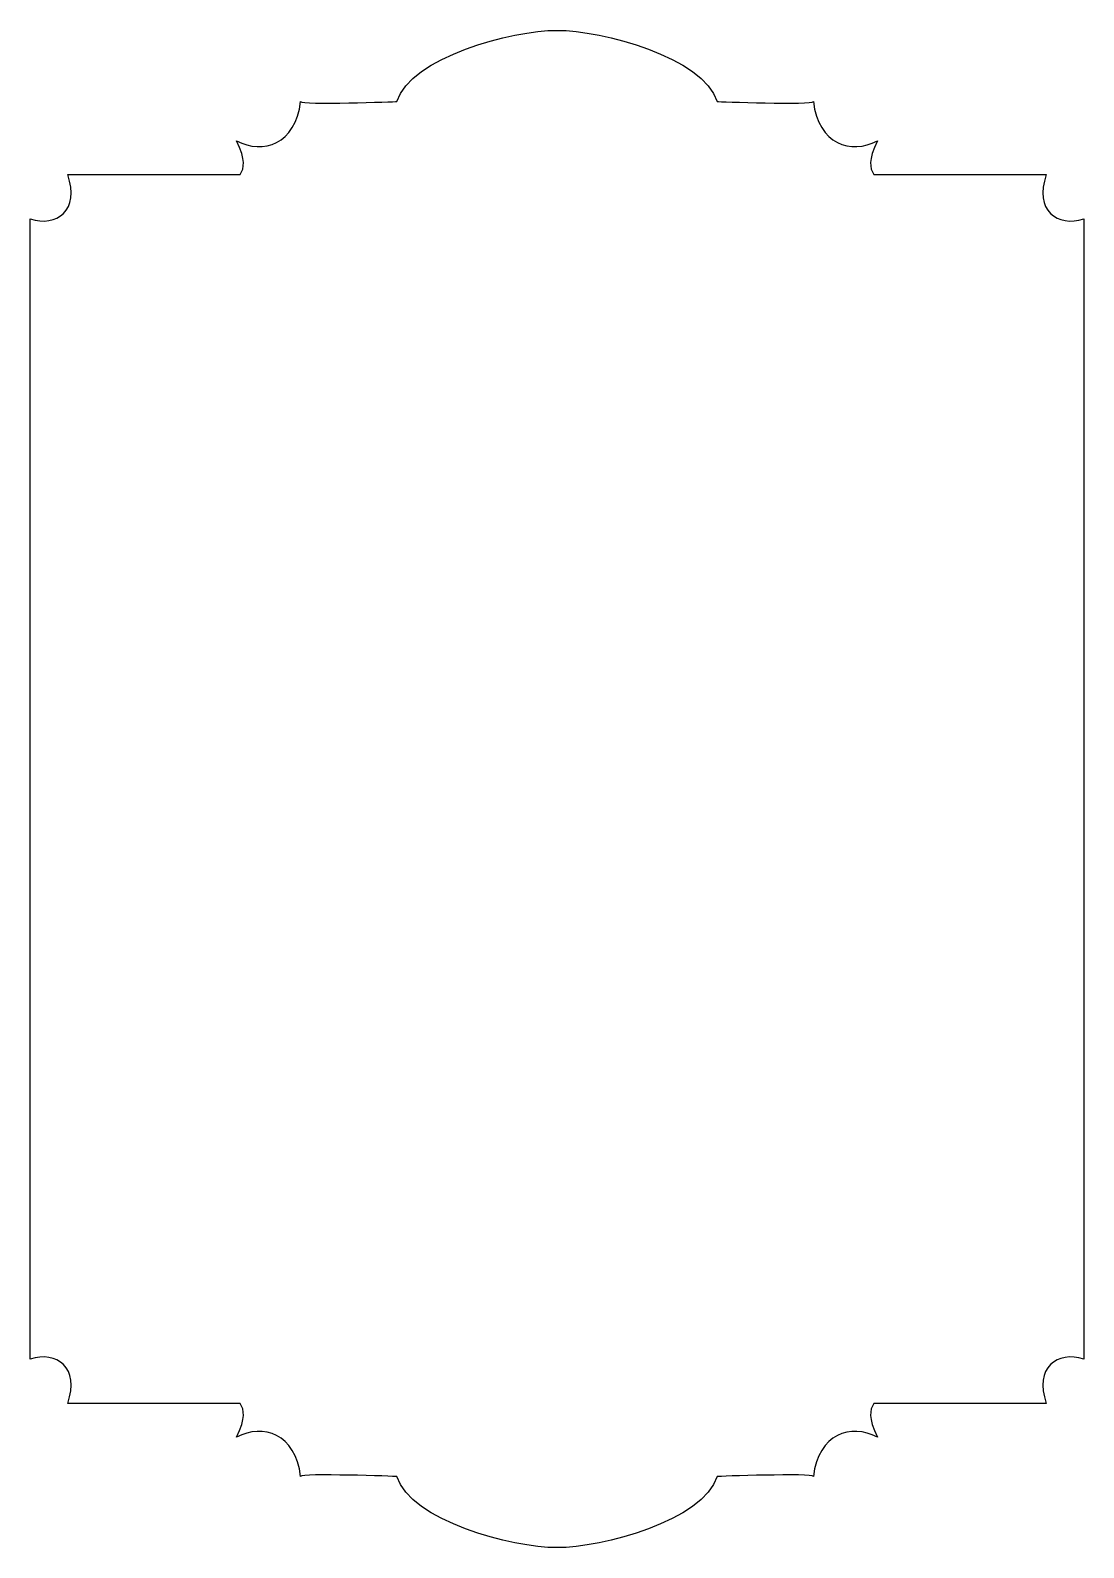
# Model space of a CAD drawing. Header units: centimetres. Extents: x -3.8 to 3.7, y -4.5 to 6.2.
import ezdxf

# ---------------------------------------------------------------- set-up
doc = ezdxf.new("R2010")
doc.units = ezdxf.units.CM
doc.header["$MEASUREMENT"] = 0
doc.layers.add('Camada 1', color=7, linetype='Continuous')

msp = doc.modelspace()

# ---------------------------------------------------------------- linework, layer by layer
at = {"layer": 'Camada 1'}
msp.add_open_spline([(3.70238, 0.8656), (3.70238, 0.8656), (3.70238, 4.8992), (3.70238, 4.8992), (3.70238, 4.8992), (3.51894, 4.84007), (3.34697, 4.95913), (3.43796, 5.21397), (3.43796, 5.21397), (3.43796, 5.21397), (2.21659, 5.21397), (2.21659, 5.21397), (2.21659, 5.21397), (2.18727, 5.26406), (2.17603, 5.31097), (2.24178, 5.45321), (2.24178, 5.45321), (2.05289, 5.35248), (1.82625, 5.42802), (1.78847, 5.73023), (1.78847, 5.73023), (1.78847, 5.70504), (1.10854, 5.73023), (1.10854, 5.73023), (1.10854, 5.73023), (1.00781, 6.04503), (0.2901, 6.23389), (-0.02467, 6.23389), (-0.02467, 6.23389), (-0.02467, 6.23389), (-0.02824, 6.23389), (-0.02824, 6.23389), (-0.02824, 6.23389), (-0.34301, 6.23389), (-1.06072, 6.04503), (-1.16148, 5.73023), (-1.16148, 5.73023), (-1.16148, 5.73023), (-1.84138, 5.70504), (-1.84138, 5.73023), (-1.84138, 5.73023), (-1.87916, 5.42805), (-2.1058, 5.35248), (-2.29469, 5.45321), (-2.29469, 5.45321), (-2.22894, 5.31097), (-2.24016, 5.26406), (-2.26953, 5.21397), (-2.26953, 5.21397), (-2.26953, 5.21397), (-3.4909, 5.21397), (-3.4909, 5.21397), (-3.4909, 5.21397), (-3.39991, 4.95912), (-3.57189, 4.84006), (-3.7553, 4.8992), (-3.7553, 4.8992), (-3.7553, 4.8992), (-3.7553, 0.8656), (-3.7553, 0.8656), (-3.7553, 0.8656), (-3.7553, 0.8656), (-3.7553, -3.168), (-3.7553, -3.168), (-3.7553, -3.168), (-3.57186, -3.10887), (-3.39989, -3.22793), (-3.4909, -3.48277), (-3.4909, -3.48277), (-3.4909, -3.48277), (-2.26953, -3.48278), (-2.26953, -3.48278), (-2.26953, -3.48278), (-2.24019, -3.53287), (-2.22894, -3.57975), (-2.29469, -3.72199), (-2.29469, -3.72199), (-2.1058, -3.62126), (-1.87916, -3.69683), (-1.84138, -3.99904), (-1.84138, -3.99904), (-1.84138, -3.97385), (-1.16148, -3.99904), (-1.16148, -3.99904), (-1.16148, -3.99904), (-1.06073, -4.31381), (-0.34302, -4.50267), (-0.02824, -4.50267), (-0.02824, -4.50267), (-0.02824, -4.50267), (-0.02467, -4.50267), (-0.02467, -4.50267), (-0.02467, -4.50267), (0.2901, -4.50267), (1.00781, -4.31381), (1.10854, -3.99904), (1.10854, -3.99904), (1.10854, -3.99904), (1.78847, -3.97385), (1.78847, -3.99904), (1.78847, -3.99904), (1.82625, -3.69683), (2.05289, -3.62129), (2.24178, -3.72199), (2.24178, -3.72199), (2.17603, -3.57975), (2.18725, -3.53287), (2.21659, -3.48278), (2.21659, -3.48278), (2.21659, -3.48278), (3.43796, -3.48278), (3.43796, -3.48278), (3.43796, -3.48278), (3.347, -3.22791), (3.51898, -3.10884), (3.70238, -3.16801), (3.70238, -3.16801), (3.70238, -3.16801), (3.70238, 0.8656), (3.70238, 0.8656)], degree=3, knots=[0, 0, 0, 0, 0.03225806, 0.03225806, 0.03225806, 0.03225806, 0.06451613, 0.06451613, 0.06451613, 0.06451613, 0.09677419, 0.09677419, 0.09677419, 0.09677419, 0.12903226, 0.12903226, 0.12903226, 0.12903226, 0.16129032, 0.16129032, 0.16129032, 0.16129032, 0.19354839, 0.19354839, 0.19354839, 0.19354839, 0.22580645, 0.22580645, 0.22580645, 0.22580645, 0.25806452, 0.25806452, 0.25806452, 0.25806452, 0.29032258, 0.29032258, 0.29032258, 0.29032258, 0.32258065, 0.32258065, 0.32258065, 0.32258065, 0.35483871, 0.35483871, 0.35483871, 0.35483871, 0.38709677, 0.38709677, 0.38709677, 0.38709677, 0.41935484, 0.41935484, 0.41935484, 0.41935484, 0.4516129, 0.4516129, 0.4516129, 0.4516129, 0.48387097, 0.48387097, 0.48387097, 0.48387097, 0.51612903, 0.51612903, 0.51612903, 0.51612903, 0.5483871, 0.5483871, 0.5483871, 0.5483871, 0.58064516, 0.58064516, 0.58064516, 0.58064516, 0.61290323, 0.61290323, 0.61290323, 0.61290323, 0.64516129, 0.64516129, 0.64516129, 0.64516129, 0.67741935, 0.67741935, 0.67741935, 0.67741935, 0.70967742, 0.70967742, 0.70967742, 0.70967742, 0.74193548, 0.74193548, 0.74193548, 0.74193548, 0.77419355, 0.77419355, 0.77419355, 0.77419355, 0.80645161, 0.80645161, 0.80645161, 0.80645161, 0.83870968, 0.83870968, 0.83870968, 0.83870968, 0.87096774, 0.87096774, 0.87096774, 0.87096774, 0.90322581, 0.90322581, 0.90322581, 0.90322581, 0.93548387, 0.93548387, 0.93548387, 0.93548387, 1, 1, 1, 1], dxfattribs=at)

doc.saveas('drawing.dxf')
